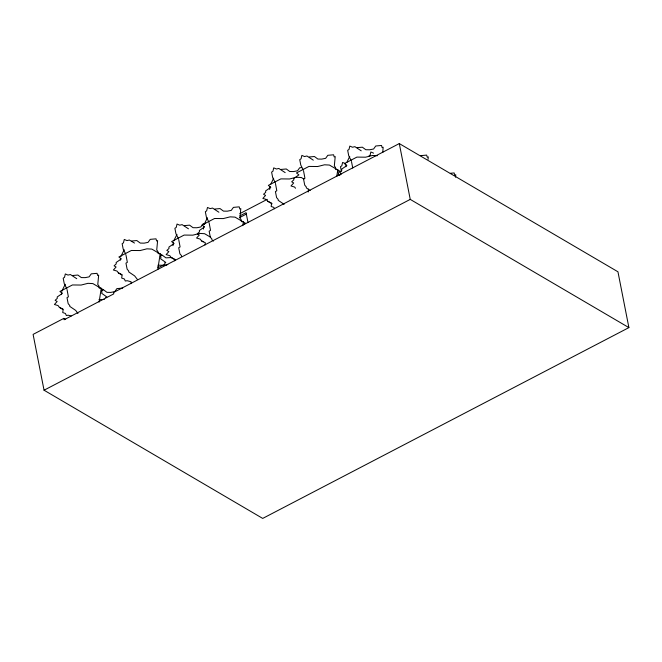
<?xml version="1.0" encoding="UTF-8"?>
<svg xmlns="http://www.w3.org/2000/svg" width="662" height="662" viewBox="0 0 662 662"><rect width="100%" height="100%" fill="white"/><g stroke="black" fill="none" stroke-linecap="round" stroke-linejoin="round"><path stroke-width="0.99" d="M130.96 283.634L131.068 281.755L127.212 280.721L125.275 281.002L124.39 278.992L121.676 278.048L122.172 274.755L118.374 272.818L117.05 271.097L113.376 269.997L116.098 267.009L114.087 265.826L116.239 263.881L116.14 262.5L121.32 258.925L118.879 256.98L131.374 250.468L140.071 250.559L146.914 248.829L151.821 249.094L162.198 255.176L160.32 256.31L160.982 257.452L160.568 258.751L165.806 262.466L164.648 262.847L165.078 264.146L159.327 267.15L157.589 267.076M382.768 152.541L383.149 147.221L382.139 147.626L381.535 145.466L375.751 145.988L373.591 149L369.644 149.786L365.813 149.728L362.354 147.187L357.19 147.651M428.082 159.352L428.264 156.853L427.255 157.258L426.651 155.098L420.867 155.62M455.58 177.201L455.77 174.702L454.753 175.107L454.149 172.947L450.301 173.295M174.71 260.82L174.925 259.355L171.127 257.419L169.803 255.697L166.129 254.597L168.851 251.61L166.841 250.426L168.992 248.482L168.893 247.1L174.073 243.525L171.632 241.58L184.127 235.068L192.824 235.159L199.667 233.429L204.583 233.694L210.632 237.244M205.038 244.973L205.369 242.78L201.571 240.844M61.392 294.607L61.823 291.81M99.118 302.079L101.269 288.16L99.275 288.111L98.936 285.984L97.777 284.511L98.663 275.086L97.653 275.491L97.049 273.332L91.265 273.845L89.105 276.865L85.158 277.643L81.327 277.585L77.868 275.044L72.712 275.508M120.343 260.108L120.633 258.246M157.755 269.575L160.221 253.662L158.226 253.612L157.887 251.494L156.728 250.013L157.622 240.587L156.604 240.993L156 238.833L150.216 239.354L148.056 242.366L144.109 243.153L140.278 243.086L136.819 240.554L131.664 241.018M172.956 245.643L173.386 242.846M203.391 229.069L203.83 226.272M242.805 225.668L243.417 221.687L241.423 221.638L241.084 219.511L239.925 218.038L240.811 208.613L239.801 209.018L239.197 206.858L233.413 207.38L231.253 210.392L227.306 211.178L223.475 211.112L220.016 208.58L214.86 209.043M269.666 189.464L270.096 186.667M308.153 192.03L308.608 189.042M336.735 176.58L337.819 169.621L335.824 169.571L335.477 167.453L334.327 165.972L335.212 156.546L334.194 156.952L333.59 154.792L327.806 155.313L325.654 158.326L321.699 159.112L317.876 159.054L314.417 156.513L309.253 156.977M345.878 166.75L346.16 164.879M65.248 284.271L61.971 290.875M124.199 249.773L120.923 256.384M176.953 234.373L173.676 240.985M207.396 217.798L204.119 224.41M273.671 178.194L270.857 184.011M349.735 156.414L346.921 162.223M340.136 174.917L341.625 173.651L339.623 172.459L341.766 170.515L341.675 169.133L346.847 165.558L344.406 163.613L356.909 157.101L365.598 157.192L372.449 155.471L377.357 155.727M368.709 156.215L370.041 155.405L370.852 151.995L373.55 153.137M243.517 224.335L245.395 223.202L235.018 217.119L230.111 216.855L223.268 218.584L214.571 218.493L202.076 225.006L204.508 226.95L199.336 230.517L199.436 231.907L197.284 233.843L199.287 235.035L196.573 238.022L200.247 239.123L201.513 240.918L203.226 241.928M239.867 213.619L267.241 199.353M239.958 215.845L246.065 212.667L247.969 222.399M239.627 217.583L246.603 213.95M63.833 318.381L33.1 334.393L44.048 390.208L262.706 518.42L628.9 327.607L617.952 271.792L399.294 143.58L113.533 292.48L113.798 293.862L64.106 319.754L63.833 318.381L65.612 319.423M44.048 390.208L410.241 199.394L628.9 327.607M167.825 264.477L165.715 265.321L157.904 265.189M105.697 297.346L106.855 296.957L101.617 293.249L102.031 291.942L101.369 290.808L103.247 289.666L92.87 283.593L87.963 283.328L81.12 285.049L72.423 284.958L59.928 291.479L62.36 293.415L57.189 296.99L57.288 298.38L55.136 300.316L57.147 301.508L54.425 304.495L58.099 305.587L59.365 307.391L62.791 309.402M171.731 257.518L165.922 257.849L162.463 255.317L160.75 255.466M281.127 169.431L286.29 168.975L289.749 171.508L293.572 171.574L297.528 170.788L299.679 167.776L301.615 167.602M184.417 225.618L189.572 225.154L193.031 227.687L196.862 227.753L200.809 226.967L202.969 223.955L204.897 223.781M101.799 289.964L103.512 289.807L106.971 292.347L110.802 292.405L114.758 291.619L116.909 288.607L122.693 288.086M98.952 299.679L104.282 299.431M71.157 315.989L68.26 315.211L66.324 315.493L65.439 313.49L62.724 312.538L63.221 309.253L59.423 307.309M345.316 163.572L342.61 162.43L341.799 165.839L340.475 166.659L341.352 171.168M339.556 175.496L338.158 174.718L338.58 173.411L337.91 172.269L339.788 171.135L329.419 165.053L324.512 164.797L317.661 166.518L308.972 166.427L296.468 172.939L298.91 174.884L293.738 178.459L293.829 179.841L291.685 181.785L293.688 182.977L290.974 185.964L294.648 187.056L295.484 188.256M284.114 204.335L278.181 200.313L278.181 199.419L276.608 197.615L275.417 191.55L276.824 190.78L275.45 183.482M303.883 179.03L301.293 177.515L296.386 177.25L289.534 178.98L280.845 178.889L268.342 185.401L270.783 187.338L265.611 190.913L265.702 192.303L263.559 194.239L265.561 195.431L262.847 198.418L266.521 199.51L267.779 201.314L272.065 203.83M171.069 257.493L175.356 260.009M134.494 243.053L129.347 240.033L126.972 240.587L124.274 239.445L123.463 242.855L122.131 243.674L123.19 249.086L125.772 254.216M118.316 272.893L121.742 274.904M213.495 241.042L211.914 239.925L211.906 239.023L210.334 237.219L209.142 231.154L210.549 230.384L209.175 223.086M267.845 201.24L271.643 203.176L271.147 206.47L273.861 207.413L274.449 208.753M310.139 190.573L306.307 187.859L306.307 186.957L304.735 185.153L303.544 179.088L304.942 178.326L303.568 171.019M361.237 150.837L354.882 146.666L352.507 147.229L349.809 146.079L348.99 149.488L347.666 150.307L348.725 155.719L351.299 160.849M313.3 160.163L306.945 155.992L304.57 156.555L301.864 155.405L301.053 158.814L299.729 159.633L300.788 165.045L303.362 170.175M285.173 172.625L278.818 168.454L276.443 169.009L273.737 167.867L272.926 171.276L271.602 172.087L272.661 177.499L275.235 182.638M218.899 212.229L212.543 208.058L210.168 208.613L207.471 207.471L206.66 210.88L205.328 211.699L206.387 217.103L208.96 222.242M188.455 228.804L182.1 224.633L179.725 225.188L177.027 224.046L176.216 227.455L174.884 228.274L175.943 233.686L178.525 238.817M76.751 278.702L70.395 274.531L68.02 275.086L65.323 273.944L64.512 277.345L63.18 278.164L64.239 283.576L66.812 288.715M137.398 279.463L134.651 275.913L128.718 271.9L128.709 270.998L127.137 269.194L125.945 263.128L127.352 262.359L125.979 255.06M77.951 313.457L75.7 310.412L69.767 306.39L69.758 305.496L68.186 303.692L66.994 297.627L68.401 296.857L67.028 289.559M351.514 161.694L352.755 168.016M178.732 239.661L180.105 246.959L178.699 247.729L179.89 253.794L181.462 255.598L181.471 256.5M399.294 143.58L410.241 199.394"/></g></svg>
